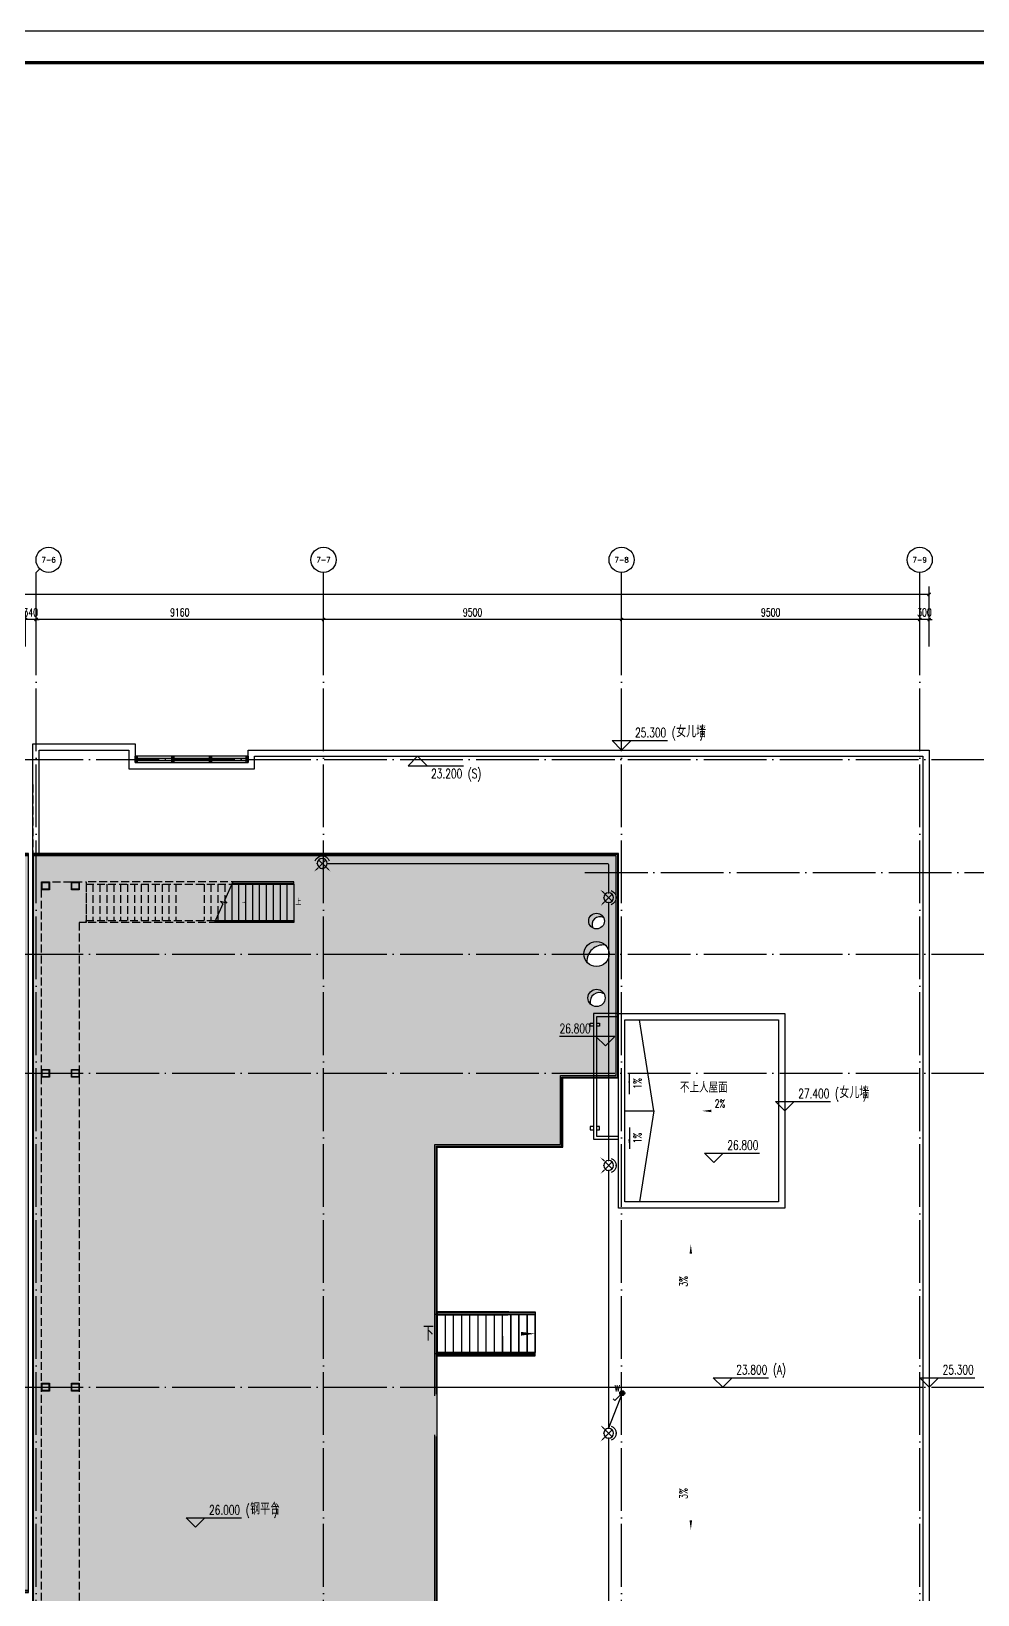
# Model space of a CAD drawing. Extents: x -621157 to 1764546, y -106808 to 741893.
# Drawn here: x 238188 to 268348, y 514139 to 563956 of the extents above; entities that cross this region are included whole.
import ezdxf
from ezdxf.enums import TextEntityAlignment as Align

# ---------------------------------------------------------------- set-up
doc = ezdxf.new("R2010")
doc.units = 0
doc.header["$LTSCALE"] = 1000
doc.header["$MEASUREMENT"] = 0
for name, pattern in [('DASH', [0.35, 0.25, -0.1]), ('XREF-A-101-平面图_t3$0$DASH', [0.35, 0.25, -0.1]), ('XREF-A-101-平面图_t3$0$DOTE', [2.42, 2, -0.2, 0.02, -0.2])]:
    doc.linetypes.add(name, pattern=pattern)
for name, color, linetype in [('0-底图', 7, 'Continuous'), ('AXIS_TEXT', 7, 'Continuous'), ('EQUIP-照明', 3, 'Continuous'), ('SIG_TEXT', 2, 'Continuous'), ('WIRE-照明', 4, 'Continuous'), ('XREF-A-101-平面图_t3$0$A-ANNO-CUTL', 8, 'Continuous'), ('XREF-A-101-平面图_t3$0$A-ANNO-IDEN', 8, 'Continuous'), ('XREF-A-101-平面图_t3$0$A-CURTWALL', 8, 'Continuous'), ('XREF-A-101-平面图_t3$0$A-DIM_ELEV', 8, 'Continuous'), ('XREF-A-101-平面图_t3$0$A-DOTE', 8, 'Continuous'), ('XREF-A-101-平面图_t3$0$A-GROUND', 8, 'Continuous'), ('XREF-A-101-平面图_t3$0$A-HANDRAIL', 8, 'Continuous'), ('XREF-A-101-平面图_t3$0$A-LEAD-AROW', 8, 'Continuous'), ('XREF-A-101-平面图_t3$0$A-PUB_HATCH', 8, 'Continuous'), ('XREF-A-101-平面图_t3$0$A-RAIL', 8, 'Continuous'), ('XREF-A-101-平面图_t3$0$A-ROOF', 8, 'Continuous'), ('XREF-A-101-平面图_t3$0$A-roof-water', 8, 'Continuous'), ('XREF-A-101-平面图_t3$0$A-STAIR', 8, 'Continuous'), ('XREF-A-101-平面图_t3$0$A-WINDOW', 8, 'Continuous'), ('XREF-A-101-平面图_t3$0$AXIS', 8, 'Continuous'), ('XREF-A-101-平面图_t3$0$SS-COLUMN', 8, 'Continuous'), ('XREF-A-101-平面图_t3$0$底图 - 副本$0$PUB_TEXT', 8, 'Continuous'), ('XREF-A-101-平面图_t3$0$建-箭头', 8, 'Continuous')]:
    doc.layers.add(name, color=color, linetype=linetype)
doc.styles.add('COMPLEX', font='COMPLEX')
doc.styles.add('DIM_FONT', font='ROMANS', dxfattribs={"width": 0.8, "bigfont": 'HZDXC'})
doc.styles.get("Standard").update_dxf_attribs({"font": 'romans.shx', "bigfont": 'HZDXC.SHX'})
doc.styles.add('XREF-A-101-平面图_t3$0$A-AXIS-LABEL', font='COMPLEX', dxfattribs={"bigfont": 'GBCBIG'})
doc.styles.add('XREF-A-101-平面图_t3$0$A-DIM_T3', font='SIMPLEX', dxfattribs={"width": 0.705882, "bigfont": 'GBCBIG'})
doc.styles.add('XREF-A-101-平面图_t3$0$A-STANDARD', font='SIMPLEX', dxfattribs={"bigfont": 'GBCBIG'})
doc.styles.add('XREF-A-101-平面图_t3$0$底图 - 副本$0$_TCH_DIM', font='SIMPLEX', dxfattribs={"bigfont": 'GBCBIG'})
doc.dimstyles.new('XREF-A-101-平面图_t3$0$A-DIM-100', dxfattribs={"dimscale": 100, "dimtxt": 2.55, "dimasz": 1, "dimexe": 2.5, "dimexo": 3, "dimgap": 1, "dimtad": 1, "dimdec": 0, "dimzin": 0, "dimdsep": 46, "dimtxsty": 'XREF-A-101-平面图_t3$0$A-DIM_T3', "dimblk": 'XREF-A-101-平面图_t3$0$_ArchTick', "dimcen": 0.09, "dimclrt": 7, "dimazin": 2, "dimtfac": 1, "dimtdec": 0, "dimtix": 1, "dimtmove": 2, "dimatfit": 3, "dimfxl": 0, "dimtolj": 1, "dimtzin": 0, "dimarcsym": 0})

# ---------------------------------------------------------------- blocks, each defined once
blk = doc.blocks.new('XREF-A-101-平面图_t3$0$G$C869EB286')
at = {"layer": 'XREF-A-101-平面图_t3$0$A-WINDOW'}
h = blk.add_hatch(dxfattribs=at)
h.set_pattern_fill('ANSI31', color=256, scale=25)
h.set_pattern_definition([(45, (-143.957, -89940), (-28.0633, 28.0633), [])])
h.paths.add_polyline_path([(0, 60), (200, 60), (200, 0), (0, 0)])
blk.add_lwpolyline([(0, 60), (200, 60), (200, 0), (0, 0)], close=True, dxfattribs=at)
blk = doc.blocks.new('XREF-A-101-平面图_t3$0$G$CEB38B5CA')
at = {"layer": 'XREF-A-101-平面图_t3$0$A-PUB_HATCH'}
h = blk.add_hatch(dxfattribs=at)
h.set_pattern_fill('ANGLE', color=256, scale=100)
h.set_pattern_definition([(0, (-747423.56, 77633.4), (0, 349.25), [254, -95.25]), (90, (-747423.56, 77633.4), (-349.25, 2e-14), [254, -95.25])])
h.paths.add_polyline_path([(25414, -49210), (29414, -49210), (29414, -47010), (31189, -47010), (31189, -39860), (12534, -39860), (12534, -76810), (25414, -76810)])
h.paths.add_polyline_path([(-16361, -63410), (12384, -63410), (12384, -39860), (-16111, -39860), (-16111, -56860), (-17811, -56860), (-17811, -58260), (-16411, -58260), (-16411, -58060), (-16361, -58060), (-16361, -63410)], is_closed=False)
h.paths.add_polyline_path([(30374, -42232, 1), (30604, -41788, 1)], flags=16)
h.paths.add_polyline_path([(30291, -44650, 1), (30687, -44269, 1)], flags=16)
h.paths.add_polyline_path([(30184, -43320, 1), (30793, -42801, 1)], flags=16)
h.paths.add_polyline_path([(-5511, -41960), (-5511, -46660), (-7311, -46660), (-7311, -41960), (-5511, -41960)], is_closed=False, flags=16)
h.paths.add_polyline_path([(-5511, -47060), (-5511, -49660), (-7311, -49660), (-7311, -47060)], flags=16)
h.paths.add_polyline_path([(-8811, -41960), (-8811, -49660), (-10611, -49660), (-10611, -41960)], flags=16)
h.paths.add_polyline_path([(-12111, -41060), (-12111, -49660), (-13911, -49660), (-13911, -41060)], flags=16)
h.paths.add_polyline_path([(9689, -53360), (9689, -55610), (689, -55610), (689, -53360)], flags=16)
h.paths.add_polyline_path([(9689, -58560), (9689, -60810), (689, -60810), (689, -58560)], flags=16)
h.paths.add_polyline_path([(-2311, -58560), (-2311, -60810), (-11311, -60810), (-11311, -58560)], flags=16)
h.paths.add_polyline_path([(-2311, -53360), (-2311, -55610), (-11311, -55610), (-11311, -53360)], flags=16)
h = blk.add_hatch(color=256, dxfattribs=at)
h.dxf.hatch_style = 1
h.paths.add_polyline_path([(30729, -44327, 1.138593), (30291, -44650, -0.641587)])
h.paths.add_polyline_path([(30769, -42774, 0.95568), (30184, -43320, -0.461676)])
h.paths.add_polyline_path([(30713, -41899, 1.379222), (30374, -42232, -0.725046)])
h = blk.add_hatch(color=256, dxfattribs=at)
h.dxf.hatch_style = 1
h.paths.add_polyline_path([(-10736, -54084), (-2311, -53360), (-11311, -53360), (-11311, -55610)])
h.paths.add_polyline_path([(1264, -54084), (9689, -53360), (689, -53360), (689, -55610)])
h.paths.add_polyline_path([(1264, -59284), (9689, -58560), (689, -58560), (689, -60810)])
h.paths.add_polyline_path([(-10736, -59284), (-2311, -58560), (-11311, -58560), (-11311, -60810)])
at = {"layer": 'XREF-A-101-平面图_t3$0$A-ANNO-IDEN'}
for p, q in [((-12827, -41346), (-11850, -41346)), ((-11850, -41346), (-9207, -41346)), ((-8207, -41346), (-9207, -41346)), ((-9527, -42725), (-8550, -42725)), ((-8550, -42725), (-5907, -42725)), ((-4907, -42725), (-5907, -42725)), ((-6227, -44225), (-5250, -44225)), ((-5250, -44225), (-2607, -44225)), ((-1607, -44225), (-2607, -44225)), ((7218, -73904), (6218, -73904)), ((10917, -73904), (7218, -73904)), ((12457, -73904), (10917, -73904))]:
    blk.add_line(p, q, dxfattribs=at)
for centre, radius in [((-8707, -41346), 500), ((-12864, -41346), 36.7), ((-5407, -42725), 500), ((-9564, -42725), 36.7), ((-2107, -44225), 500), ((-6264, -44225), 36.7), ((6718, -73904), 500), ((12494, -73904), 36.7)]:
    blk.add_circle(centre, radius, dxfattribs=at)
at = {"layer": 'XREF-A-101-平面图_t3$0$A-GROUND'}
for p, q in [((28534, -54560), (25414, -54560)), ((27754, -54560), (27754, -55760)), ((28014, -54560), (28014, -55760)), ((28274, -54560), (28274, -55760)), ((28534, -54560), (28534, -55760)), ((27494, -55234), (27494, -55760)), ((28534, -55760), (27266, -55760)), ((-17711, -61640), (-17711, -58260)), ((-17037, -60600), (-16511, -60600)), ((-16511, -61640), (-16511, -60372)), ((-17711, -60860), (-16511, -60860)), ((-17711, -61120), (-16511, -61120)), ((-17711, -61380), (-16511, -61380)), ((-17711, -61640), (-16511, -61640))]:
    blk.add_line(p, q, dxfattribs=at)
for points in [[(25414, -54460), (28534, -54460), (28534, -54560), (25414, -54560)], [(27233, -55860), (28534, -55860), (28534, -55760), (27266, -55760)], [(-17811, -58260), (-17811, -61640), (-17711, -61640), (-17711, -58260)], [(-16411, -60339), (-16411, -61640), (-16511, -61640), (-16511, -60372)]]:
    blk.add_lwpolyline(points, dxfattribs=at)
at = {"layer": 'XREF-A-101-平面图_t3$0$A-HANDRAIL'}
for p, q in [((25339, -54535), (28534, -54535)), ((25389, -54485), (28534, -54485)), ((25339, -55785), (28534, -55785)), ((25389, -55835), (28534, -55835)), ((-17786, -56885), (-17786, -61640)), ((-17736, -56935), (-17736, -61640)), ((-16486, -57985), (-16486, -61640)), ((-16436, -58035), (-16436, -61640)), ((12559, -66985), (12609, -66985))]:
    blk.add_line(p, q, dxfattribs=at)
for points in [[(12384, -39885), (-16086, -39885), (-16086, -56885)], [(12384, -39935), (-16036, -39935), (-16036, -56935)], [(31164, -46985), (31164, -39885), (12534, -39885)], [(31114, -46935), (31114, -39935), (12534, -39935)], [(25339, -57135), (25339, -49135), (29339, -49135), (29339, -46935), (31114, -46935)], [(25389, -57085), (25389, -49185), (29389, -49185), (29389, -46985), (31164, -46985)], [(-16086, -56885), (-17786, -56885)], [(-16036, -56935), (-17736, -56935)], [(-16486, -57985), (-16286, -57985)], [(-16436, -58035), (-16336, -58035)], [(-16336, -58035), (-16336, -63385), (12384, -63385)], [(-16286, -57985), (-16286, -63335), (12384, -63335)], [(25339, -76735), (25339, -58385)], [(25389, -76785), (25389, -58435)], [(12559, -66985), (12559, -76785), (25389, -76785)], [(12609, -66985), (12609, -76735), (25339, -76735)]]:
    blk.add_lwpolyline(points, dxfattribs=at)
at = {"layer": 'XREF-A-101-平面图_t3$0$A-LEAD-AROW'}
for points in [[(25414, -55160, 0, 0, 0), (28534, -55160, 0, 120, 0), (28084, -55160, 0, 0, 0)], [(-17111, -58260, 0, 0, 0), (-17111, -61640, 0, 120, 0), (-17111, -61190, 0, 0, 0)]]:
    blk.add_lwpolyline(points, format="xyseb", dxfattribs=at)
at = {"layer": 'XREF-A-101-平面图_t3$0$A-STAIR'}
for p, q in [((25414, -54460), (25414, -55860)), ((28534, -54560), (25414, -54560)), ((25414, -55760), (25414, -54560)), ((25674, -55760), (25674, -54560)), ((25934, -55760), (25934, -54560)), ((26194, -55760), (26194, -54560)), ((26454, -55760), (26454, -54560)), ((26714, -55760), (26714, -54560)), ((26974, -55760), (26974, -54560)), ((27234, -55760), (27234, -54560)), ((27494, -55760), (27494, -54560)), ((27754, -55760), (27754, -54560)), ((28014, -55760), (28014, -54560)), ((28274, -55760), (28274, -54560)), ((28534, -55760), (28534, -54560)), ((28534, -55760), (25414, -55760)), ((-17811, -56860), (-17811, -58260)), ((-16111, -56860), (-17811, -56860)), ((-17811, -58260), (-16411, -58260)), ((-17711, -61640), (-17711, -58260)), ((-17711, -58260), (-16511, -58260)), ((-16511, -61640), (-16511, -58260)), ((-16411, -58060), (-16361, -58060)), ((-16411, -58260), (-16411, -58060)), ((-17711, -58520), (-16511, -58520)), ((-17711, -58780), (-16511, -58780)), ((-17711, -59040), (-16511, -59040)), ((-17711, -59300), (-16511, -59300)), ((-17711, -59560), (-16511, -59560)), ((-17711, -59820), (-16511, -59820)), ((-17711, -60080), (-16511, -60080)), ((-17711, -60340), (-16511, -60340)), ((-17711, -60600), (-16511, -60600)), ((-17711, -60860), (-16511, -60860)), ((-17711, -61120), (-16511, -61120)), ((-17711, -61380), (-16511, -61380)), ((-17711, -61640), (-16511, -61640))]:
    blk.add_line(p, q, dxfattribs=at)
for points in [[(12384, -39860), (-16111, -39860), (-16111, -56860)], [(12384, -63410), (12384, -39860)], [(31189, -47010), (31189, -39860), (12534, -39860)], [(12534, -39860), (12534, -76810)], [(25414, -76810), (25414, -49210), (29414, -49210), (29414, -47010), (31189, -47010)], [(-2311, -53360), (-10736, -54084), (-11311, -55610)], [(9689, -53360), (1264, -54084), (689, -55610)], [(27695, -54460), (25414, -54460), (25414, -54560), (27662, -54560)], [(27266, -55760), (25414, -55760), (25414, -55860), (27233, -55860)], [(-17811, -60801), (-17811, -58260), (-17711, -58260), (-17711, -60768)], [(-16511, -60372), (-16511, -58260), (-16411, -58260), (-16411, -60339)], [(-16361, -58060), (-16361, -63410), (-16361, -63410), (12384, -63410)], [(-2311, -58560), (-10736, -59284), (-11311, -60810)], [(9689, -58560), (1264, -59284), (689, -60810)], [(12534, -76810), (25414, -76810)]]:
    blk.add_lwpolyline(points, dxfattribs=at)
for points in [[(-13911, -41060), (-12111, -41060), (-12111, -49660), (-13911, -49660)], [(-10611, -41960), (-8811, -41960), (-8811, -49660), (-10611, -49660)], [(-7311, -41960), (-5511, -41960), (-5511, -46660), (-7311, -46660)], [(-7311, -47060), (-5511, -47060), (-5511, -49660), (-7311, -49660)], [(-11311, -53360), (-2311, -53360), (-2311, -55610), (-11311, -55610)], [(689, -53360), (9689, -53360), (9689, -55610), (689, -55610)], [(-11311, -58560), (-2311, -58560), (-2311, -60810), (-11311, -60810)], [(689, -58560), (9689, -58560), (9689, -60810), (689, -60810)]]:
    blk.add_lwpolyline(points, close=True, dxfattribs=at)
for centre, radius in [((30489, -42010), 250), ((30489, -43060, -16300), 400), ((30489, -44460), 275)]:
    blk.add_circle(centre, radius, dxfattribs=at)
for centre, radius, start, end in [((30598, -42121), 250, 62.6608, 206.4362), ((30709, -43296, -16300), 525, 83.4618, 182.5883), ((30584, -44589), 300, 61.049, 191.7838)]:
    blk.add_arc(centre, radius, start, end, dxfattribs=at)
at = {"layer": 'XREF-A-101-平面图_t3$0$A-ANNO-IDEN', "color": 7, "style": 'XREF-A-101-平面图_t3$0$A-STANDARD'}
for s, p in [('设备基础做法详', (-10790, -41256)), ('设备基础做法详', (-7490, -42635)), ('设备基础做法详', (-4190, -44135)), ('钢平台及栏杆做法详', (7308, -73814))]:
    blk.add_text(s, height=320, dxfattribs=at).set_placement(p)
for s, height, p, p2 in [('2', 232, (-8784, -41288), (-8630, -41288)), ('2', 232, (-5484, -42667), (-5330, -42667)), ('2', 232, (-2184, -44167), (-2030, -44167)), ('4~6', 159.5, (6494, -73864), (6942, -73864))]:
    blk.add_text(s, height=height, dxfattribs=at).set_placement(p, p2, align=Align.FIT)
at = {"layer": 'XREF-A-101-平面图_t3$0$A-ANNO-IDEN', "color": 7, "style": 'XREF-A-101-平面图_t3$0$A-STANDARD', "width": 0.705882}
for s, p in [('Equip', (-11603, -41691)), ('base', (-10720, -41691)), ('refer', (-9931, -41691)), ('Equip', (-8303, -43070)), ('base', (-7420, -43070)), ('refer', (-6631, -43070)), ('Equip', (-5003, -44570)), ('base', (-4120, -44570)), ('refer', (-3331, -44570)), ('Platform', (7308, -74249)), ('&', (8637, -74249)), ('Hadnrail', (9023, -74249)), ('detail', (10274, -74249)), ('refer', (11174, -74249))]:
    blk.add_text(s, height=255, dxfattribs=at).set_placement(p)
at = {"layer": 'XREF-A-101-平面图_t3$0$A-ANNO-IDEN', "color": 7, "style": 'XREF-A-101-平面图_t3$0$A-STANDARD', "width": 0.958333}
for s, p, p2 in [('00-203', (-8980, -41471), (-8434, -41471)), ('00-203', (-5680, -42850), (-5134, -42850)), ('00-203', (-2380, -44350), (-1834, -44350)), ('00-202', (6445, -74029), (6991, -74029))]:
    blk.add_text(s, height=99.7, dxfattribs=at).set_placement(p, p2, align=Align.FIT)
at = {"layer": 'XREF-A-101-平面图_t3$0$A-LEAD-AROW', "color": 7, "style": 'XREF-A-101-平面图_t3$0$A-STANDARD'}
for p in [(24959, -55385), (-17271, -58125)]:
    blk.add_text('下', height=480, dxfattribs=at).set_placement(p)
blk = doc.blocks.new('XREF-A-101-平面图_t3$0$G$C2A178D97')
at = {"layer": 'XREF-A-101-平面图_t3$0$A-LEAD-AROW', "transparency": 33554559}
for points in [[(-4946, 4303), (-4946, 4003), (-4986, 4003)], [(-4946, 1897), (-4946, 2197), (-4986, 2197)]]:
    blk.add_hatch(color=256, dxfattribs=at).paths.add_polyline_path(points, flags=17)
at = {"layer": 'XREF-A-101-平面图_t3$0$A-DIM_ELEV'}
for p, q in [((-5417, 5472), (-7177, 5472)), ((-5717, 5172), (-6017, 5472)), ((-5717, 5172), (-5417, 5472)), ((0, 3100), (-300, 3400)), ((-300, 3400), (1460, 3400)), ((0, 3100), (300, 3400)), ((-2261, 1456), (-2561, 1756)), ((-2561, 1756), (-801, 1756)), ((-2261, 1456), (-1961, 1756))]:
    blk.add_line(p, q, dxfattribs=at)
at = {"layer": 'XREF-A-101-平面图_t3$0$A-LEAD-AROW'}
for points in [[(-4946, 3632), (-4946, 4303)], [(-4946, 2568), (-4946, 1897)]]:
    blk.add_lwpolyline(points, dxfattribs=at)
blk.add_lwpolyline([(-1473, 3100, 0, 0, 0), (-2639, 3100, 0, 80, 0), (-2339, 3100, 0, 0, 0)], format="xyseb", dxfattribs=at)
at = {"layer": 'XREF-A-101-平面图_t3$0$A-ROOF'}
for points in [[(-5300, 6200), (-6100, 6200), (-6100, 2200), (-5300, 2200)], [(-5300, 6100), (-6000, 6100), (-6000, 2300), (-5300, 2300)], [(-6100, 5800), (-6200, 5800), (-6200, 5900), (-6100, 5900)], [(-6000, 5900), (-5900, 5900), (-5900, 5800), (-6000, 5800)], [(-6100, 2600), (-6200, 2600), (-6200, 2500), (-6100, 2500)], [(-6000, 2500), (-5900, 2500), (-5900, 2600), (-6000, 2600)]]:
    blk.add_lwpolyline(points, dxfattribs=at)
for points in [[(0, 0), (-5300, 0), (-5300, 6200), (0, 6200)], [(-200, 200), (-5100, 200), (-5100, 6000), (-200, 6000)]]:
    blk.add_lwpolyline(points, close=True, dxfattribs=at)
at = {"layer": 'XREF-A-101-平面图_t3$0$A-roof-water'}
for points in [[(-5100, 3100), (-4169, 3100), (-4630, 6000)], [(-5100, 3100), (-4169, 3100), (-4630, 200)]]:
    blk.add_lwpolyline(points, dxfattribs=at)
at = {"layer": 'XREF-A-101-平面图_t3$0$A-DIM_ELEV', "color": 7, "style": 'XREF-A-101-平面图_t3$0$A-STANDARD', "width": 0.705882}
for s, height, p in [('26.800', 297.5, (-7177, 5577)), ('27.400', 297.5, (430, 3505)), ('(', 298, (1600, 3505)), (')', 298, (2487, 3505)), ('26.800', 297.5, (-1831, 1861))]:
    blk.add_text(s, height=height, dxfattribs=at).set_placement(p)
at = {"layer": 'XREF-A-101-平面图_t3$0$A-DIM_ELEV', "color": 7, "style": 'XREF-A-101-平面图_t3$0$A-STANDARD'}
blk.add_text('女儿墙', height=373.3, dxfattribs=at).set_placement((1740, 3505))
at = {"layer": 'XREF-A-101-平面图_t3$0$A-LEAD-AROW', "color": 7, "style": 'XREF-A-101-平面图_t3$0$A-STANDARD', "width": 0.705882}
for p in [(-4570, 3804), (-4570, 2070)]:
    blk.add_text('1%', height=255, rotation=90, dxfattribs=at).set_placement(p)
blk.add_text('2%', height=255, dxfattribs=at).set_placement((-2236, 3205))
at = {"layer": 'XREF-A-101-平面图_t3$0$底图 - 副本$0$PUB_TEXT', "style": 'XREF-A-101-平面图_t3$0$底图 - 副本$0$_TCH_DIM'}
blk.add_text('不上人屋面', height=337.6, dxfattribs=at).set_placement((-3341, 3684))
blk = doc.blocks.new('XREF-A-101-平面图_t3$0$_ArchTick')
at = {"color": 0, "linetype": 'ByBlock', "const_width": 0.4}
blk.add_lwpolyline([(-0.5, -0.5), (0.5, 0.5)], dxfattribs=at)
blk = doc.blocks.new('*D25494')
at = {"layer": 'Defpoints', "color": 0}
for p in [(66500, 44460), (66500, 43300), (66800, 43300)]:
    blk.add_point(p, dxfattribs=at)
at = {"layer": 'XREF-A-101-平面图_t3$0$AXIS', "color": 0, "lineweight": -2}
for p, q in [((66500, 44460), (66400, 44460)), ((66500, 43600), (66500, 44710)), ((66800, 44460), (66500, 44460)), ((66800, 43600), (66800, 44710)), ((66800, 44460), (66900, 44460))]:
    blk.add_line(p, q, dxfattribs=at)
at = {"layer": 'XREF-A-101-平面图_t3$0$AXIS', "color": 0, "linetype": 'ByBlock', "lineweight": -2, "xscale": 100, "yscale": 100, "zscale": 100}
blk.add_blockref('XREF-A-101-平面图_t3$0$_ArchTick', (66500, 44460), dxfattribs=at)
at = {"layer": 'XREF-A-101-平面图_t3$0$AXIS', "color": 0, "linetype": 'ByBlock', "lineweight": -2, "xscale": 100, "yscale": 100, "zscale": 100, "rotation": 180}
blk.add_blockref('XREF-A-101-平面图_t3$0$_ArchTick', (66800, 44460), dxfattribs=at)
at = {"layer": 'XREF-A-101-平面图_t3$0$AXIS', "color": 7, "insert": (66650, 44687), "char_height": 255, "attachment_point": 5, "style": 'XREF-A-101-平面图_t3$0$A-DIM_T3'}
blk.add_mtext('\\A1;300', dxfattribs=at)
blk = doc.blocks.new('*D25495')
at = {"layer": 'Defpoints', "color": 0}
for p in [(57000, 44460), (57000, 43300), (66500, 43300)]:
    blk.add_point(p, dxfattribs=at)
at = {"layer": 'XREF-A-101-平面图_t3$0$AXIS', "color": 0, "lineweight": -2}
for p, q in [((57000, 43600), (57000, 44710)), ((66500, 44460), (57000, 44460)), ((66500, 43600), (66500, 44710))]:
    blk.add_line(p, q, dxfattribs=at)
at = {"layer": 'XREF-A-101-平面图_t3$0$AXIS', "color": 0, "linetype": 'ByBlock', "lineweight": -2, "xscale": 100, "yscale": 100, "zscale": 100, "rotation": 180}
blk.add_blockref('XREF-A-101-平面图_t3$0$_ArchTick', (57000, 44460), dxfattribs=at)
at = {"layer": 'XREF-A-101-平面图_t3$0$AXIS', "color": 0, "linetype": 'ByBlock', "lineweight": -2, "xscale": 100, "yscale": 100, "zscale": 100}
blk.add_blockref('XREF-A-101-平面图_t3$0$_ArchTick', (66500, 44460), dxfattribs=at)
at = {"layer": 'XREF-A-101-平面图_t3$0$AXIS', "color": 7, "insert": (61750, 44687), "char_height": 255, "attachment_point": 5, "style": 'XREF-A-101-平面图_t3$0$A-DIM_T3'}
blk.add_mtext('\\A1;9500', dxfattribs=at)
blk = doc.blocks.new('*D25496')
at = {"layer": 'Defpoints', "color": 0}
for p in [(47500, 44460), (47500, 43300), (57000, 43300)]:
    blk.add_point(p, dxfattribs=at)
at = {"layer": 'XREF-A-101-平面图_t3$0$AXIS', "color": 0, "lineweight": -2}
for p, q in [((47500, 43600), (47500, 44710)), ((57000, 44460), (47500, 44460)), ((57000, 43600), (57000, 44710))]:
    blk.add_line(p, q, dxfattribs=at)
at = {"layer": 'XREF-A-101-平面图_t3$0$AXIS', "color": 0, "linetype": 'ByBlock', "lineweight": -2, "xscale": 100, "yscale": 100, "zscale": 100, "rotation": 180}
blk.add_blockref('XREF-A-101-平面图_t3$0$_ArchTick', (47500, 44460), dxfattribs=at)
at = {"layer": 'XREF-A-101-平面图_t3$0$AXIS', "color": 0, "linetype": 'ByBlock', "lineweight": -2, "xscale": 100, "yscale": 100, "zscale": 100}
blk.add_blockref('XREF-A-101-平面图_t3$0$_ArchTick', (57000, 44460), dxfattribs=at)
at = {"layer": 'XREF-A-101-平面图_t3$0$AXIS', "color": 7, "insert": (52250, 44687), "char_height": 255, "attachment_point": 5, "style": 'XREF-A-101-平面图_t3$0$A-DIM_T3'}
blk.add_mtext('\\A1;9500', dxfattribs=at)
blk = doc.blocks.new('*D25497')
at = {"layer": 'Defpoints', "color": 0}
for p in [(38340, 44460), (38340, 43300), (47500, 43300)]:
    blk.add_point(p, dxfattribs=at)
at = {"layer": 'XREF-A-101-平面图_t3$0$AXIS', "color": 0, "lineweight": -2}
for p, q in [((38340, 43600), (38340, 44710)), ((47500, 44460), (38340, 44460)), ((47500, 43600), (47500, 44710))]:
    blk.add_line(p, q, dxfattribs=at)
at = {"layer": 'XREF-A-101-平面图_t3$0$AXIS', "color": 0, "linetype": 'ByBlock', "lineweight": -2, "xscale": 100, "yscale": 100, "zscale": 100, "rotation": 180}
blk.add_blockref('XREF-A-101-平面图_t3$0$_ArchTick', (38340, 44460), dxfattribs=at)
at = {"layer": 'XREF-A-101-平面图_t3$0$AXIS', "color": 0, "linetype": 'ByBlock', "lineweight": -2, "xscale": 100, "yscale": 100, "zscale": 100}
blk.add_blockref('XREF-A-101-平面图_t3$0$_ArchTick', (47500, 44460), dxfattribs=at)
at = {"layer": 'XREF-A-101-平面图_t3$0$AXIS', "color": 7, "insert": (42920, 44687), "char_height": 255, "attachment_point": 5, "style": 'XREF-A-101-平面图_t3$0$A-DIM_T3'}
blk.add_mtext('\\A1;9160', dxfattribs=at)
blk = doc.blocks.new('*D25498')
at = {"layer": 'Defpoints', "color": 0}
for p in [(38000, 44460), (38000, 43300), (38340, 43300)]:
    blk.add_point(p, dxfattribs=at)
at = {"layer": 'XREF-A-101-平面图_t3$0$AXIS', "color": 0, "lineweight": -2}
for p, q in [((38000, 44460), (37900, 44460)), ((38000, 43600), (38000, 44710)), ((38340, 44460), (38000, 44460)), ((38340, 43600), (38340, 44710)), ((38340, 44460), (38440, 44460))]:
    blk.add_line(p, q, dxfattribs=at)
at = {"layer": 'XREF-A-101-平面图_t3$0$AXIS', "color": 0, "linetype": 'ByBlock', "lineweight": -2, "xscale": 100, "yscale": 100, "zscale": 100}
blk.add_blockref('XREF-A-101-平面图_t3$0$_ArchTick', (38000, 44460), dxfattribs=at)
at = {"layer": 'XREF-A-101-平面图_t3$0$AXIS', "color": 0, "linetype": 'ByBlock', "lineweight": -2, "xscale": 100, "yscale": 100, "zscale": 100, "rotation": 180}
blk.add_blockref('XREF-A-101-平面图_t3$0$_ArchTick', (38340, 44460), dxfattribs=at)
at = {"layer": 'XREF-A-101-平面图_t3$0$AXIS', "color": 7, "insert": (38170, 44687), "char_height": 255, "attachment_point": 5, "style": 'XREF-A-101-平面图_t3$0$A-DIM_T3'}
blk.add_mtext('\\A1;340', dxfattribs=at)
blk = doc.blocks.new('_AXISO')
blk.add_circle((0, 0), 0.5)
at = {"layer": 'AXIS_TEXT', "style": 'COMPLEX'}
blk.add_attdef('A', text='', height=0.56, dxfattribs=at).set_placement((-0.25, -0.28), (0.25, -0.28), align=Align.FIT)
blk = doc.blocks.new('*D25505')
at = {"layer": 'Defpoints', "color": 0}
for p in [(-500, 45260), (-500, 43300), (66800, 43300)]:
    blk.add_point(p, dxfattribs=at)
at = {"layer": 'XREF-A-101-平面图_t3$0$AXIS', "color": 0, "lineweight": -2}
for p, q in [((-500, 43600), (-500, 45510)), ((66800, 43600), (66800, 45510)), ((66800, 45260), (-500, 45260))]:
    blk.add_line(p, q, dxfattribs=at)
at = {"layer": 'XREF-A-101-平面图_t3$0$AXIS', "color": 0, "linetype": 'ByBlock', "lineweight": -2, "xscale": 100, "yscale": 100, "zscale": 100, "rotation": 180}
blk.add_blockref('XREF-A-101-平面图_t3$0$_ArchTick', (-500, 45260), dxfattribs=at)
at = {"layer": 'XREF-A-101-平面图_t3$0$AXIS', "color": 0, "linetype": 'ByBlock', "lineweight": -2, "xscale": 100, "yscale": 100, "zscale": 100}
blk.add_blockref('XREF-A-101-平面图_t3$0$_ArchTick', (66800, 45260), dxfattribs=at)
at = {"layer": 'XREF-A-101-平面图_t3$0$AXIS', "color": 7, "insert": (33150, 45487), "char_height": 255, "attachment_point": 5, "style": 'XREF-A-101-平面图_t3$0$A-DIM_T3'}
blk.add_mtext('\\A1;67300', dxfattribs=at)
blk = doc.blocks.new('XREF-A-101-平面图_t3$0$G$CA9CF33C3(2)')
at = {"layer": 'XREF-A-101-平面图_t3$0$A-ANNO-CUTL'}
blk.add_lwpolyline([(565, -2171), (293, -2770), (373, -2848), (167, -2795), (247, -2872), (-25, -3471)], dxfattribs=at)
at = {"layer": 'XREF-A-101-平面图_t3$0$A-RAIL'}
for p, q in [((2506, -2231), (538, -2231)), ((2506, -2181), (561, -2181)), ((2506, -3461), (-20, -3461)), ((2506, -3411), (2, -3411))]:
    blk.add_line(p, q, dxfattribs=at)
at = {"layer": 'XREF-A-101-平面图_t3$0$A-STAIR', "linetype": 'XREF-A-101-平面图_t3$0$DASH'}
for p, q in [((-4114, -2241), (-4114, -3401)), ((-3894, -2241), (-3894, -3401)), ((-3674, -2241), (-3674, -3401)), ((-3454, -2241), (-3454, -3401)), ((-3234, -2241), (-3234, -3401)), ((-3014, -2241), (-3014, -3401)), ((-2794, -2241), (-2794, -3401)), ((-2574, -2241), (-2574, -3401)), ((-2354, -2241), (-2354, -3401)), ((-2134, -2241), (-2134, -3401)), ((-1914, -2241), (-1914, -3401)), ((-1694, -2241), (-1694, -3401)), ((-1474, -2241), (-1474, -3401)), ((-1254, -2241), (-1254, -3401)), ((-1254, -2241), (-1254, -3401)), ((-354, -2241), (-354, -3401)), ((-134, -2241), (-134, -3401)), ((86, -2241), (86, -3401)), ((306, -2241), (306, -3401)), ((526, -2241), (526, -3401)), ((746, -2241), (746, -3401)), ((966, -2241), (966, -3401)), ((1186, -2241), (1186, -3401)), ((1406, -2241), (1406, -3401)), ((1626, -2241), (1626, -3401)), ((1846, -2241), (1846, -3401)), ((2066, -2241), (2066, -3401)), ((2286, -2241), (2286, -3401)), ((2506, -2241), (2506, -3401))]:
    blk.add_line(p, q, dxfattribs=at)
at = {"layer": 'XREF-A-101-平面图_t3$0$A-STAIR'}
for p, q in [((526, -2241), (526, -3401)), ((746, -2241), (746, -3401)), ((966, -2241), (966, -3401)), ((1186, -2241), (1186, -3401)), ((1406, -2241), (1406, -3401)), ((1626, -2241), (1626, -3401)), ((1846, -2241), (1846, -3401)), ((2066, -2241), (2066, -3401)), ((2286, -2241), (2286, -3401)), ((2506, -2241), (2506, -3401)), ((306, -2741), (306, -3401)), ((86, -3226), (86, -3401))]:
    blk.add_line(p, q, dxfattribs=at)
at = {"layer": 'XREF-A-101-平面图_t3$0$A-STAIR', "linetype": 'XREF-A-101-平面图_t3$0$DASH'}
for points in [[(-4334, -33471), (-5534, -33471), (-5534, -2171), (-4114, -2171), (-4114, -3471), (-4334, -3471), (-4334, -33471)], [(-4114, -2241), (2506, -2241), (2506, -2171), (-4114, -2171), (-4114, -2241)], [(2506, -3401), (2506, -3471), (-4114, -3471), (-4114, -3401), (2506, -3401)]]:
    blk.add_lwpolyline(points, dxfattribs=at)
at = {"layer": 'XREF-A-101-平面图_t3$0$A-STAIR'}
for points in [[(534, -2241), (2506, -2241), (2506, -2171), (565, -2171)], [(2506, -3401), (2506, -3471), (-25, -3471)], [(7, -3401), (2506, -3401)]]:
    blk.add_lwpolyline(points, dxfattribs=at)
at = {"layer": 'XREF-A-101-平面图_t3$0$建-箭头'}
blk.add_lwpolyline([(2506, -2821, 0, 0, 0), (841, -2821, 0, 40, 0), (991, -2821, 0, 0, 0)], format="xyseb", dxfattribs=at)
at = {"layer": 'XREF-A-101-平面图_t3$0$建-箭头', "color": 7, "style": 'XREF-A-101-平面图_t3$0$A-STANDARD'}
blk.add_text('上', height=187, dxfattribs=at).set_placement((2559, -2908))
blk = doc.blocks.new('XREF-A-101-平面图_t3$0$G$CFC13AE8A')
at = {"layer": 'XREF-A-101-平面图_t3$0$SS-COLUMN', "color": 6, "linetype": 'Continuous', "ltscale": 100}
for points in [[(175, 26100), (425, 26100), (425, 25850), (175, 25850)], [(191, 26084), (409, 26084), (409, 25866), (191, 25866)], [(1125, 26100), (1375, 26100), (1375, 25850), (1125, 25850)], [(1141, 26084), (1359, 26084), (1359, 25866), (1141, 25866)], [(175, 20125), (425, 20125), (425, 19875), (175, 19875)], [(191, 20109), (409, 20109), (409, 19891), (191, 19891)], [(1125, 20125), (1375, 20125), (1375, 19875), (1125, 19875)], [(1141, 20109), (1359, 20109), (1359, 19891), (1141, 19891)], [(175, 10125), (425, 10125), (425, 9875), (175, 9875)], [(191, 10109), (409, 10109), (409, 9891), (191, 9891)], [(1125, 10125), (1375, 10125), (1375, 9875), (1125, 9875)], [(1141, 10109), (1359, 10109), (1359, 9891), (1141, 9891)], [(175, 125), (425, 125), (425, -125), (175, -125)], [(191, 109), (409, 109), (409, -109), (191, -109)], [(1125, 125), (1375, 125), (1375, -125), (1125, -125)], [(1141, 109), (1359, 109), (1359, -109), (1141, -109)], [(175, -4950), (425, -4950), (425, -5200), (175, -5200)], [(191, -4966), (409, -4966), (409, -5184), (191, -5184)], [(1125, -4950), (1375, -4950), (1375, -5200), (1125, -5200)], [(1141, -4966), (1359, -4966), (1359, -5184), (1141, -5184)]]:
    blk.add_lwpolyline(points, close=True, dxfattribs=at)
blk = doc.blocks.new('A0-Verital')
blk.add_lwpolyline([(118900, 84100), (0, 84100), (0, 0), (118900, 0)], close=True)
at = {"const_width": 100}
blk.add_lwpolyline([(2500, 83100), (117900, 83100), (117900, 1000), (2500, 1000)], close=True, dxfattribs=at)
blk = doc.blocks.new('$equip$00001201')
for p, q in [((-0.25, 0.25), (0.25, -0.25)), ((0.25, 0.25), (-0.25, -0.25)), ((0.44, 0.44), (0.3, 0.3)), ((0.44, -0.44), (0.3, -0.3))]:
    blk.add_line(p, q)
blk.add_circle((0, 0), 0.35)
blk.add_arc((0, 0), 0.532, 109.9831, 250.0169)
for p in [(-0.53, 0), (0, 0.35), (0.35, 0), (0, -0.35)]:
    blk.add_point(p)
for points in [[(0.42, 0.46), (0.46, 0.42), (0.58, 0.58)], [(0.42, -0.46), (0.46, -0.42), (0.58, -0.58)]]:
    blk.add_solid(points)
at = {"flags": 9}
blk.add_attdef('A', (0, 0), '', height=0.00002, dxfattribs=at)
blk = doc.blocks.new('_LINKPT1')
blk.add_line((0, 0), (0, 0))
blk = doc.blocks.new('M_X2')
for p, q in [((0.15, 0.36), (0.63, 0.83)), ((0.63, 0.83), (0.77, 0.69))]:
    blk.add_line(p, q)
blk.add_circle((0, 0.21), 0.208)
for points in [[(-0.18, 0.31), (0.18, 0.31), (-0.21, 0.21), (0.21, 0.21)], [(-0.18, 0.1), (0.18, 0.1), (-0.21, 0.21), (0.21, 0.21)], [(-0.1, 0.39), (0.1, 0.39), (-0.18, 0.31), (0.18, 0.31)], [(-0.1, 0.03), (0.1, 0.03), (-0.18, 0.1), (0.18, 0.1)], [(0, 0.42), (0, 0.42), (-0.1, 0.39), (0.1, 0.39)], [(0, 0), (0, 0), (-0.1, 0.03), (0.1, 0.03)]]:
    blk.add_solid(points)
for p in [(-0.21, 0.21), (0, 0.42), (0.21, 0.21), (0, 0)]:
    blk.add_blockref('_LINKPT1', p)
at = {"width": 0.8, "flags": 9}
blk.add_attdef('A', (0, 0), '', height=0.00002, dxfattribs=at)
blk = doc.blocks.new('XREF-A-101-平面图_t3$0$轴网(3)')
at = {"layer": 'XREF-A-101-平面图_t3$0$A-DOTE', "linetype": 'XREF-A-101-平面图_t3$0$DOTE'}
for p, q in [((38340, -3300), (38340, 43300)), ((47500, -3300), (47500, 43300)), ((57000, -3300), (57000, 43300)), ((66500, -3300), (66500, 43300)), ((-3300, 40000), (69800, 40000)), ((55830.8, 36400), (69800, 36400)), ((-3300, 33800), (69800, 33800)), ((-3300, 30000), (69800, 30000)), ((-3300, 20000), (69800, 20000))]:
    blk.add_line(p, q, dxfattribs=at)
at = {"layer": 'XREF-A-101-平面图_t3$0$AXIS'}
for p, q in [((38340, 45959.5), (38457.2, 46076.7)), ((38340, 43300), (38340, 45959.5)), ((47500, 43300), (47500, 45959.5)), ((57000, 43300), (57000, 45959.5)), ((66500, 43300), (66500, 45959.5))]:
    blk.add_line(p, q, dxfattribs=at)
ref = blk.add_blockref('_AXISO', (38740, 46359.5), dxfattribs=dict(at, xscale=800, yscale=800, zscale=800))
ref.add_attrib('A', '7-6', dxfattribs={"color": 7, "height": 168.54, "style": 'XREF-A-101-平面图_t3$0$A-AXIS-LABEL', "width": 0.933333}).set_placement((38515.3, 46275.2), (38964.7, 46275.2), align=Align.FIT)
ref = blk.add_blockref('_AXISO', (47500, 46359.5), dxfattribs=dict(at, xscale=800, yscale=800, zscale=800))
ref.add_attrib('A', '7-7', dxfattribs={"color": 7, "height": 168.54, "style": 'XREF-A-101-平面图_t3$0$A-AXIS-LABEL', "width": 0.933333}).set_placement((47275.3, 46275.2), (47724.7, 46275.2), align=Align.FIT)
ref = blk.add_blockref('_AXISO', (57000, 46359.5), dxfattribs=dict(at, xscale=800, yscale=800, zscale=800))
ref.add_attrib('A', '7-8', dxfattribs={"color": 7, "height": 168.54, "style": 'XREF-A-101-平面图_t3$0$A-AXIS-LABEL', "width": 0.933333}).set_placement((56775.3, 46275.2), (57224.7, 46275.2), align=Align.FIT)
ref = blk.add_blockref('_AXISO', (66500, 46359.5), dxfattribs=dict(at, xscale=800, yscale=800, zscale=800))
ref.add_attrib('A', '7-9', dxfattribs={"color": 7, "height": 168.54, "style": 'XREF-A-101-平面图_t3$0$A-AXIS-LABEL', "width": 0.933333}).set_placement((66275.3, 46275.2), (66724.7, 46275.2), align=Align.FIT)
for p1, p2, distance, picture, middle in [((66800, 43300), (-500, 43300), -1959.5, '*D25505', (33150, 45487)), ((38340, 43300), (38000, 43300), -1159.5, '*D25498', (38170, 44687)), ((47500, 43300), (38340, 43300), -1159.5, '*D25497', (42920, 44687)), ((57000, 43300), (47500, 43300), -1159.5, '*D25496', (52250, 44687)), ((66500, 43300), (57000, 43300), -1159.5, '*D25495', (61750, 44687)), ((66800, 43300), (66500, 43300), -1159.5, '*D25494', (66650, 44687))]:
    dim = blk.add_aligned_dim(p1=p1, p2=p2, distance=distance, dimstyle='XREF-A-101-平面图_t3$0$A-DIM-100', dxfattribs=at)
    dim.commit()
    dim.dimension.update_dxf_attribs({"geometry": picture, "text_midpoint": middle})
blk = doc.blocks.new('XREF-A-101-平面图_t3')
at = {"layer": 'XREF-A-101-平面图_t3$0$A-CURTWALL'}
for p, q in [((245100, 540854), (241500, 540854)), ((241500, 540654), (241500, 540854)), ((245100, 540788), (241500, 540788)), ((245100, 540721), (241500, 540721)), ((245100, 540654), (241500, 540654)), ((245100, 540654), (245100, 540854))]:
    blk.add_line(p, q, dxfattribs=at)
at = {"layer": 'XREF-A-101-平面图_t3$0$A-DIM_ELEV'}
for p, q in [((257000, 541054), (256700, 541354)), ((256700, 541354), (258460, 541354)), ((257000, 541054), (257300, 541354)), ((250500, 540854), (250200, 540554)), ((250200, 540554), (251960, 540554)), ((250500, 540854), (250800, 540554)), ((260222, 520754), (259922, 521054)), ((259922, 521054), (261682, 521054)), ((260222, 520754), (260522, 521054)), ((266800, 520754), (266500, 521054)), ((266500, 521054), (268260, 521054)), ((266800, 520754), (267100, 521054)), ((243423, 516288), (243123, 516588)), ((243123, 516588), (244883, 516588)), ((243423, 516288), (243723, 516588))]:
    blk.add_line(p, q, dxfattribs=at)
at = {"layer": 'XREF-A-101-平面图_t3$0$A-GROUND', "linetype": 'XREF-A-101-平面图_t3$0$DASH'}
blk.add_lwpolyline([(238240, 539954), (238240, 537754)], dxfattribs=at)
at = {"layer": 'XREF-A-101-平面图_t3$0$A-LEAD-AROW'}
for points in [[(259205, 522970, 0, 0, 0), (259205, 525302, 0, 80, 0), (259205, 525002, 0, 0, 0)], [(259205, 518539, 0, 0, 0), (259205, 516207, 0, 80, 0), (259205, 516507, 0, 0, 0)]]:
    blk.add_lwpolyline(points, format="xyseb", dxfattribs=at)
at = {"layer": 'XREF-A-101-平面图_t3$0$A-ROOF'}
for points in [[(238240, 541254), (241500, 541254), (241500, 540654), (245100, 540654), (245100, 541054), (266800, 541054), (266800, 510854)], [(238240, 500754), (238240, 541254)], [(238440, 541054), (241300, 541054), (241300, 540454), (245300, 540454), (245300, 540854), (266600, 540854), (266600, 510854)], [(238440, 537754), (238440, 541054)], [(251125, 520754), (266600, 520754)]]:
    blk.add_lwpolyline(points, dxfattribs=at)
for name, p in [('XREF-A-101-平面图_t3$0$G$CEB38B5CA', (225711, 577615)), ('XREF-A-101-平面图_t3$0$G$CA9CF33C3(2)', (244049, 539025)), ('XREF-A-101-平面图_t3$0$G$CFC13AE8A', (238340, 510754)), ('XREF-A-101-平面图_t3$0$G$C2A178D97', (262200, 526454))]:
    blk.add_blockref(name, p)
at = {"layer": 'XREF-A-101-平面图_t3$0$A-DOTE'}
blk.add_blockref('XREF-A-101-平面图_t3$0$轴网(3)', (200000, 500754), dxfattribs=at)
at = {"layer": 'XREF-A-101-平面图_t3$0$A-WINDOW', "rotation": 270}
for p in [(241500, 540854), (242670, 540854), (243870, 540854), (245040, 540854)]:
    blk.add_blockref('XREF-A-101-平面图_t3$0$G$C869EB286', p, dxfattribs=at)
at = {"layer": 'XREF-A-101-平面图_t3$0$A-DIM_ELEV', "color": 7, "style": 'XREF-A-101-平面图_t3$0$A-STANDARD', "width": 0.705882}
for s, height, p in [('25.300', 297.5, (257430, 541459)), ('(', 298, (258600, 541459)), (')', 298, (259487, 541459)), ('23.200', 297.5, (250930, 540152)), ('(S)', 297.5, (252100, 540152)), ('23.800', 297.5, (260652, 521159)), ('(A)', 297.5, (261822, 521159)), ('25.300', 297.5, (267230, 521159)), ('26.000', 297.5, (243853, 516693)), ('(', 298, (245023, 516693)), (')', 298, (245910, 516693))]:
    blk.add_text(s, height=height, dxfattribs=at).set_placement(p)
at = {"layer": 'XREF-A-101-平面图_t3$0$A-DIM_ELEV', "color": 7, "style": 'XREF-A-101-平面图_t3$0$A-STANDARD'}
for s, p in [('女儿墙', (258740, 541459)), ('钢平台', (245163, 516693))]:
    blk.add_text(s, height=373.3, dxfattribs=at).set_placement(p)
at = {"layer": 'XREF-A-101-平面图_t3$0$A-LEAD-AROW', "color": 7, "style": 'XREF-A-101-平面图_t3$0$A-STANDARD', "width": 0.705882}
for p in [(259100, 523956), (259100, 517193)]:
    blk.add_text('3%', height=255, rotation=90, dxfattribs=at).set_placement(p)

msp = doc.modelspace()

# ---------------------------------------------------------------- block references
at = {"layer": '0-底图'}
msp.add_blockref('XREF-A-101-平面图_t3', (0, 0), dxfattribs=at)

# ---------------------------------------------------------------- next in the draw order: linework, layer by layer
at = {"layer": 'WIRE-照明'}
msp.add_lwpolyline([(247616, 537440), (256536, 537440, -0.414214), (256586, 537390), (256586, 536507)], format="xyb", dxfattribs=at)
for points in [[(256586, 536192), (256586, 527974)], [(256586, 527660), (256586, 519442)], [(257020, 520562), (256586, 519442)], [(256586, 519127), (256586, 510909)]]:
    msp.add_lwpolyline(points, dxfattribs=at)

# ---------------------------------------------------------------- next in the draw order: block references
msp.add_blockref('A0-Verital', (172558, 479856))
at = {"layer": 'EQUIP-照明', "linetype": 'DASH', "xscale": -449.9820002248389, "yscale": 449.9819997151644, "zscale": 449.982}
for p, rotation in [((247459, 537440), 90.61164412670362), ((256586, 536349), 0.6116441267036801), ((256586, 527817), 0.6116441267036801), ((256586, 519284), 0.6116441267036801)]:
    msp.add_blockref('$equip$00001201', p, dxfattribs=dict(at, rotation=rotation))
at = {"layer": 'EQUIP-照明', "xscale": 375, "yscale": 375, "zscale": 375, "rotation": 180}
msp.add_blockref('M_X2', (257020, 520640), dxfattribs=at)

# ---------------------------------------------------------------- next in the draw order: texts
at = {"layer": 'SIG_TEXT', "style": 'DIM_FONT', "width": 0.8}
msp.add_text('W', height=200, dxfattribs=at).set_placement((256777, 520617))

doc.saveas('drawing.dxf')
